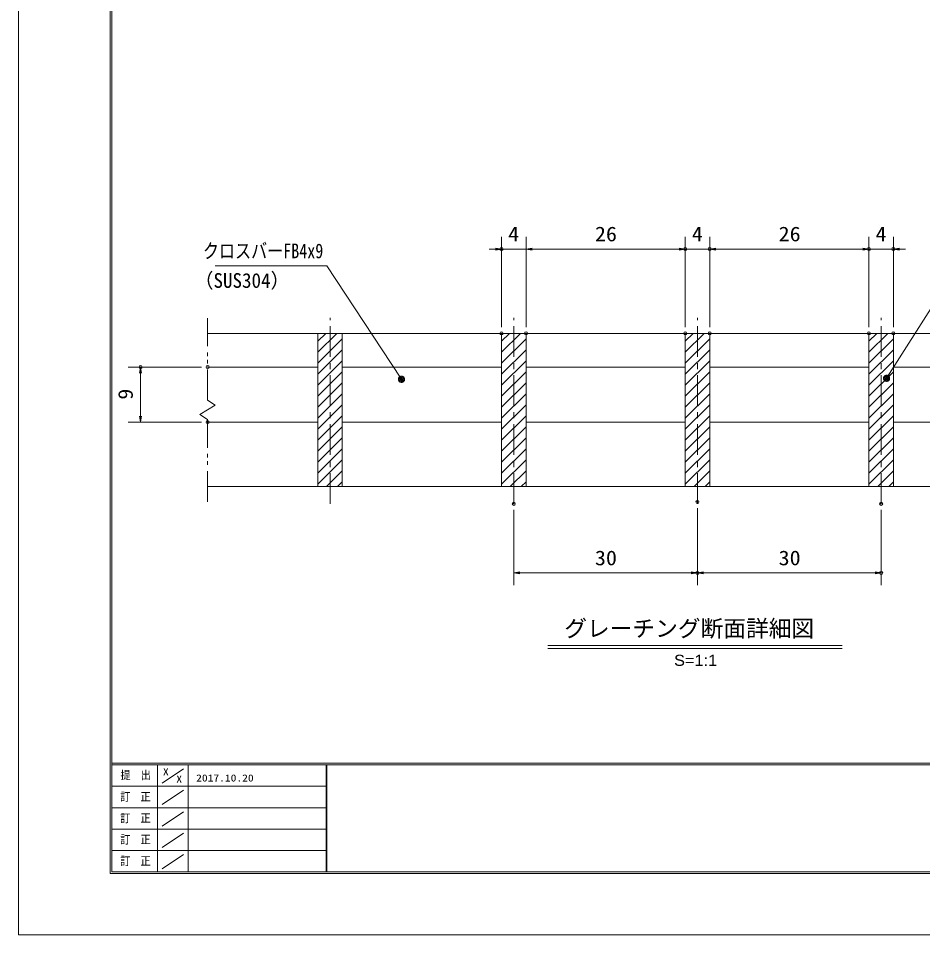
# Model space of a CAD drawing. Units: millimetres, scale not verified, with parts at other scales. Extents: x -1050 to 1050, y -742 to 742.
# Drawn here: x -1050 to -312, y -742 to 6 of the extents above; entities that cross this region are included whole.
import ezdxf
from ezdxf.enums import TextEntityAlignment as Align

# ---------------------------------------------------------------- set-up
doc = ezdxf.new("R2010")
doc.units = ezdxf.units.MM
doc.header["$LTSCALE"] = 5
doc.header["$PDMODE"] = 32
doc.header["$PDSIZE"] = 2.5
doc.linetypes.add('CHAIN1', pattern=[8, 5, -1, 1, -1])
doc.linetypes.add('DOUBLE_CHAIN1', pattern=[8.8, 5, -1, 0.6, -0.6, 0.6, -1])
for name, color, linetype, lineweight in [('0-0_7-図\u3000枠', 4, 'Continuous', 9), ('0-1_寸法注釈', 2, 'Continuous', 9), ('0-2_想像線', 134, 'DOUBLE_CHAIN1', 9), ('0-3_ハッチング', 4, 'Continuous', 9), ('0-4_0', 2, 'Continuous', 9), ('0-5_DEFPOINTS', 134, 'Continuous', 9), ('0-7_蓋', 5, 'Continuous', 9), ('0-A_中心線', 6, 'CHAIN1', 9)]:
    doc.layers.add(name, color=color, linetype=linetype, lineweight=lineweight)
doc.styles.add('HG丸ｺﾞｼｯｸM-PRO', font='')
doc.styles.add('ＭＳ ゴシック', font='')
doc.styles.get('HG丸ｺﾞｼｯｸM-PRO').set_extended_font_data('HG丸ｺﾞｼｯｸM-PRO')
doc.styles.get('ＭＳ ゴシック').set_extended_font_data('MS Gothic')

# ---------------------------------------------------------------- blocks, each defined once
blk = doc.blocks.new('_OPEN')
at = {"layer": '0-4_0'}
blk.add_line((0, 0), (-5, 0), dxfattribs=at)
blk.add_lwpolyline([(-5, 0.833), (0, 0), (-5, -0.833)], dxfattribs=at)
blk = doc.blocks.new('_Dot')
at = {"layer": '0-4_0'}
for p, q in [((-2.5, 0), (-5, 0)), ((2.445, 0.5), (-2.445, 0.5)), ((1.997, 1.5), (-1.997, 1.5)), ((2.289, -0.995), (-2.289, -0.995)), ((1.499, -1.995), (-1.499, -1.995))]:
    blk.add_line(p, q, dxfattribs=at)
for points in [[(2.5, 0), (2.48, 0.313), (2.421, 0.622), (2.324, 0.92), (2.191, 1.204), (2.023, 1.469), (1.822, 1.711), (1.594, 1.926), (1.34, 2.111), (1.064, 2.262), (0.773, 2.378), (0.468, 2.456), (0.157, 2.495), (-0.157, 2.495), (-0.468, 2.456), (-0.773, 2.378), (-1.064, 2.262), (-1.34, 2.111), (-1.594, 1.926), (-1.822, 1.711), (-2.023, 1.469), (-2.191, 1.204), (-2.324, 0.92), (-2.421, 0.622), (-2.48, 0.313), (-2.5, 0), (0, 0)], [(-2.5, 0), (-2.48, -0.313), (-2.421, -0.622), (-2.324, -0.92), (-2.191, -1.204), (-2.023, -1.469), (-1.822, -1.711), (-1.594, -1.926), (-1.34, -2.111), (-1.064, -2.262), (-0.773, -2.378), (-0.468, -2.456), (-0.157, -2.495), (0.157, -2.495), (0.468, -2.456), (0.773, -2.378), (1.064, -2.262), (1.34, -2.111), (1.594, -1.926), (1.822, -1.711), (2.023, -1.469), (2.191, -1.204), (2.324, -0.92), (2.421, -0.622), (2.48, -0.313), (2.5, 0), (0, 0)]]:
    blk.add_lwpolyline(points, close=True, dxfattribs=at)

msp = doc.modelspace()

# ---------------------------------------------------------------- linework, layer by layer
at = {"layer": '0-0_7-図\u3000枠'}
for p, q in [((-975, -692.5), (-975, 692.5)), ((-973.75, -691.25), (-973.75, 691.25)), ((998.75, -602.5), (-973.75, -602.5)), ((998.75, -603.75), (-973.75, -603.75)), ((-936.25, -691.192), (-936.25, -603.75)), ((-911.25, -603.75), (-911.25, -691.192)), ((-798.75, -603.75), (-798.75, -691.192)), ((-798, -603.75), (-798, -691.192)), ((-932.5, -618.606), (-915, -606.924)), ((-798.75, -621.25), (-973.75, -621.25)), ((-932.5, -636.247), (-915, -624.565)), ((-798.75, -638.75), (-973.75, -638.75)), ((-932.5, -653.747), (-915, -642.065)), ((-798.75, -656.25), (-973.75, -656.25)), ((-932.5, -671.247), (-915, -659.565)), ((-798.75, -673.75), (-973.75, -673.75)), ((-932.5, -688.747), (-915, -677.065)), ((1000, -692.5), (-975, -692.5)), ((998.75, -691.25), (-973.75, -691.25))]:
    msp.add_line(p, q, dxfattribs=at)
at = {"layer": '0-1_寸法注釈'}
for p, q in [((-655.45, -246.308), (-655.45, -172.4)), ((-635.45, -246.308), (-635.45, -172.4)), ((-635.45, -246.308), (-635.45, -172.4)), ((-505.45, -246.308), (-505.45, -172.4)), ((-505.45, -246.308), (-505.45, -172.4)), ((-485.45, -246.308), (-485.45, -172.4)), ((-485.45, -246.308), (-485.45, -172.4)), ((-355.45, -246.308), (-355.45, -172.4)), ((-355.45, -246.308), (-355.45, -172.4)), ((-335.45, -246.308), (-335.45, -172.4)), ((-660.45, -182.4), (-665.45, -182.4)), ((-635.45, -182.4), (-655.45, -182.4)), ((-630.45, -182.4), (-510.45, -182.4)), ((-630.45, -182.4), (-625.45, -182.4)), ((-510.45, -182.4), (-515.45, -182.4)), ((-505.45, -182.4), (-485.45, -182.4)), ((-480.45, -182.4), (-475.45, -182.4)), ((-480.45, -182.4), (-360.45, -182.4)), ((-360.45, -182.4), (-365.45, -182.4)), ((-355.45, -182.4), (-335.45, -182.4)), ((-330.45, -182.4), (-325.45, -182.4)), ((-900.45, -278.808), (-960.2, -278.808)), ((-950.2, -318.808), (-950.2, -283.808)), ((-900.45, -323.808), (-960.2, -323.808)), ((-645.45, -395.535), (-645.45, -457.029)), ((-495.45, -394.01), (-495.45, -457.029)), ((-495.45, -394.01), (-495.45, -457.029)), ((-345.45, -395.535), (-345.45, -457.029)), ((-640.45, -447.029), (-500.45, -447.029)), ((-490.45, -447.029), (-350.45, -447.029)), ((-617.576, -506.327), (-377.371, -506.327)), ((-617.576, -508.827), (-377.371, -508.827))]:
    msp.add_line(p, q, dxfattribs=at)
for points in [[(-889.251, -196.234), (-798.078, -196.234), (-737.667, -287.984)], [(-189.764, -202.917), (-286.954, -202.917), (-340.465, -287.166)]]:
    msp.add_lwpolyline(points, dxfattribs=at)
at = {"layer": '0-2_想像線'}
for p, q in [((-895.45, -305.859), (-895.45, -238.808)), ((-895.45, -305.859), (-889.157, -310.072)), ((-901.743, -317.545), (-895.45, -313.808)), ((-889.157, -310.072), (-895.45, -313.808)), ((-895.45, -321.757), (-901.743, -317.545)), ((-895.45, -388.808), (-895.45, -321.757))]:
    msp.add_line(p, q, dxfattribs=at)
at = {"layer": '0-3_ハッチング'}
for p, q in [((-805.45, -257.774), (-798.984, -251.308)), ((-805.45, -266.754), (-790.004, -251.308)), ((-655.45, -257.774), (-648.984, -251.308)), ((-655.45, -266.754), (-640.004, -251.308)), ((-505.45, -257.774), (-498.984, -251.308)), ((-505.45, -266.754), (-490.004, -251.308)), ((-355.45, -257.774), (-348.984, -251.308)), ((-355.45, -266.754), (-340.004, -251.308)), ((-805.45, -275.735), (-785.45, -255.735)), ((-655.45, -275.735), (-635.45, -255.735)), ((-505.45, -275.735), (-485.45, -255.735)), ((-355.45, -275.735), (-335.45, -255.735)), ((-805.45, -284.715), (-785.45, -264.715)), ((-655.45, -284.715), (-635.45, -264.715)), ((-505.45, -284.715), (-485.45, -264.715)), ((-355.45, -284.715), (-335.45, -264.715)), ((-805.45, -293.695), (-785.45, -273.695)), ((-655.45, -293.695), (-635.45, -273.695)), ((-505.45, -293.695), (-485.45, -273.695)), ((-355.45, -293.695), (-335.45, -273.695)), ((-805.45, -302.676), (-785.45, -282.676)), ((-655.45, -302.676), (-635.45, -282.676)), ((-505.45, -302.676), (-485.45, -282.676)), ((-355.45, -302.676), (-335.45, -282.676)), ((-805.45, -311.656), (-785.45, -291.656)), ((-655.45, -311.656), (-635.45, -291.656)), ((-505.45, -311.656), (-485.45, -291.656)), ((-355.45, -311.656), (-335.45, -291.656)), ((-805.45, -320.636), (-785.45, -300.636)), ((-655.45, -320.636), (-635.45, -300.636)), ((-505.45, -320.636), (-485.45, -300.636)), ((-355.45, -320.636), (-335.45, -300.636)), ((-805.45, -329.616), (-785.45, -309.616)), ((-655.45, -329.616), (-635.45, -309.616)), ((-505.45, -329.616), (-485.45, -309.616)), ((-355.45, -329.616), (-335.45, -309.616)), ((-805.45, -338.597), (-785.45, -318.597)), ((-655.45, -338.597), (-635.45, -318.597)), ((-505.45, -338.597), (-485.45, -318.597)), ((-355.45, -338.597), (-335.45, -318.597)), ((-805.45, -347.577), (-785.45, -327.577)), ((-655.45, -347.577), (-635.45, -327.577)), ((-505.45, -347.577), (-485.45, -327.577)), ((-355.45, -347.577), (-335.45, -327.577)), ((-805.45, -356.557), (-785.45, -336.557)), ((-655.45, -356.557), (-635.45, -336.557)), ((-505.45, -356.557), (-485.45, -336.557)), ((-355.45, -356.557), (-335.45, -336.557)), ((-805.45, -365.537), (-785.45, -345.537)), ((-655.45, -365.537), (-635.45, -345.537)), ((-505.45, -365.537), (-485.45, -345.537)), ((-355.45, -365.537), (-335.45, -345.537)), ((-805.45, -374.518), (-785.45, -354.518)), ((-655.45, -374.518), (-635.45, -354.518)), ((-505.45, -374.518), (-485.45, -354.518)), ((-355.45, -374.518), (-335.45, -354.518)), ((-798.261, -376.308), (-785.45, -363.498)), ((-648.261, -376.308), (-635.45, -363.498)), ((-498.261, -376.308), (-485.45, -363.498)), ((-348.261, -376.308), (-335.45, -363.498)), ((-789.28, -376.308), (-785.45, -372.478)), ((-639.28, -376.308), (-635.45, -372.478)), ((-489.28, -376.308), (-485.45, -372.478)), ((-339.28, -376.308), (-335.45, -372.478))]:
    msp.add_line(p, q, dxfattribs=at)
for points in [[(-785.45, -251.308), (-805.45, -251.308), (-805.45, -376.308), (-785.45, -376.308)], [(-635.45, -251.308), (-655.45, -251.308), (-655.45, -376.308), (-635.45, -376.308)], [(-485.45, -251.308), (-505.45, -251.308), (-505.45, -376.308), (-485.45, -376.308)], [(-335.45, -251.308), (-355.45, -251.308), (-355.45, -376.308), (-335.45, -376.308)]]:
    msp.add_lwpolyline(points, close=True, dxfattribs=at)
at = {"layer": '0-5_DEFPOINTS'}
msp.add_lwpolyline([(-1050, -742.5), (-1050, 742.5), (1050, 742.5), (1050, -742.5)], close=True, dxfattribs=at)
for p in [(-655.45, -182.4), (-505.45, -182.4), (-485.45, -182.4), (-355.45, -182.4), (-335.45, -182.4), (-655.45, -251.308), (-635.45, -251.308), (-505.45, -251.308), (-485.45, -251.308), (-355.45, -251.308), (-335.45, -251.308), (-950.2, -278.808), (-895.45, -278.808), (-895.45, -323.808), (-495.45, -389.01), (-645.45, -390.535), (-345.45, -390.535), (-495.45, -447.029), (-345.45, -447.029)]:
    msp.add_point(p, dxfattribs=at)
at = {"layer": '0-7_蓋'}
for p, q in [((-895.45, -251.308), (-95.45, -251.308)), ((-805.45, -251.308), (-785.45, -251.308)), ((-805.45, -251.308), (-805.45, -376.308)), ((-785.45, -376.308), (-785.45, -251.308)), ((-655.45, -251.308), (-635.45, -251.308)), ((-655.45, -251.308), (-655.45, -376.308)), ((-635.45, -376.308), (-635.45, -251.308)), ((-505.45, -251.308), (-485.45, -251.308)), ((-505.45, -251.308), (-505.45, -376.308)), ((-485.45, -376.308), (-485.45, -251.308)), ((-355.45, -251.308), (-335.45, -251.308)), ((-355.45, -251.308), (-355.45, -376.308)), ((-335.45, -376.308), (-335.45, -251.308)), ((-895.45, -278.808), (-805.45, -278.808)), ((-785.45, -278.808), (-655.45, -278.808)), ((-635.45, -278.808), (-505.45, -278.808)), ((-485.45, -278.808), (-355.45, -278.808)), ((-335.45, -278.808), (-205.45, -278.808)), ((-895.45, -323.808), (-805.45, -323.808)), ((-785.45, -323.808), (-655.45, -323.808)), ((-635.45, -323.808), (-505.45, -323.808)), ((-485.45, -323.808), (-355.45, -323.808)), ((-335.45, -323.808), (-205.45, -323.808)), ((-895.45, -376.308), (-95.45, -376.308)), ((-805.45, -376.308), (-785.45, -376.308)), ((-655.45, -376.308), (-635.45, -376.308)), ((-505.45, -376.308), (-485.45, -376.308)), ((-355.45, -376.308), (-335.45, -376.308))]:
    msp.add_line(p, q, dxfattribs=at)
at = {"layer": '0-A_中心線'}
for p, q in [((-795.45, -390.535), (-795.45, -238.606)), ((-645.45, -390.535), (-645.45, -238.606)), ((-495.45, -390.535), (-495.45, -238.606)), ((-345.45, -390.535), (-345.45, -238.606))]:
    msp.add_line(p, q, dxfattribs=at)

# ---------------------------------------------------------------- block references
at = {"layer": '0-1_寸法注釈'}
for p in [(-655.45, -182.4), (-505.45, -182.4), (-505.45, -182.4), (-355.45, -182.4), (-355.45, -182.4), (-495.45, -447.029), (-345.45, -447.029)]:
    msp.add_blockref('_OPEN', p, dxfattribs=at)
for name, p, rotation in [('_OPEN', (-635.45, -182.4), 180), ('_OPEN', (-635.45, -182.4), 180), ('_OPEN', (-485.45, -182.4), 180), ('_OPEN', (-485.45, -182.4), 180), ('_OPEN', (-335.45, -182.4), 180), ('_OPEN', (-950.2, -278.808), 90), ('_Dot', (-737.111, -288.815), 303.79581), ('_Dot', (-341.009, -288.006), 237.09638), ('_OPEN', (-950.2, -323.808), 270), ('_OPEN', (-645.45, -447.029), 180), ('_OPEN', (-495.45, -447.029), 180)]:
    msp.add_blockref(name, p, dxfattribs=dict(at, rotation=rotation))

# ---------------------------------------------------------------- texts
at = {"layer": '0-0_7-図\u3000枠', "color": 5, "style": 'ＭＳ ゴシック'}
for s, height, width, p in [('提\u3000出', 6.745, 0.9, (-966.593, -617.56)), ('X', 5.755, 1.2, (-931.902, -614.076)), ('X', 5.755, 1.2, (-920.995, -620.022)), ('2017.10.20', 5.755, 1.2, (-904.801, -619.113)), ('訂\u3000正', 6.745, 0.9, (-966.76, -635.201)), ('訂\u3000正', 6.745, 0.9, (-966.76, -652.701)), ('訂\u3000正', 6.745, 0.9, (-966.76, -670.201)), ('訂\u3000正', 6.745, 0.9, (-966.76, -687.701))]:
    msp.add_text(s, height=height, dxfattribs=dict(at, width=width)).set_placement(p, align=Align.BOTTOM_LEFT)
at = {"layer": '0-1_寸法注釈', "color": 7}
for s, height, style, width, p in [('4', 12.02, 'ＭＳ ゴシック', 1.1, (-650.035, -179.713)), ('26', 12.02, 'ＭＳ ゴシック', 1.1, (-579.183, -179.713)), ('4', 12.02, 'ＭＳ ゴシック', 1.1, (-500.035, -179.713)), ('26', 12.02, 'ＭＳ ゴシック', 1.1, (-429.183, -179.713)), ('4', 12.02, 'ＭＳ ゴシック', 1.1, (-350.035, -179.713)), ('クロスバーFB4x9', 12.02, 'ＭＳ ゴシック', 0.8, (-899.272, -193.547)), ('（SUS304）', 12.02, 'ＭＳ ゴシック', 0.95, (-906.231, -217.712)), ('30', 12.02, 'ＭＳ ゴシック', 1.1, (-579.183, -444.342)), ('30', 12.02, 'ＭＳ ゴシック', 1.1, (-429.183, -444.342)), ('S=1:1', 9.054, 'HG丸ｺﾞｼｯｸM-PRO', 1.1, (-514.549, -525.628))]:
    msp.add_text(s, height=height, dxfattribs=dict(at, style=style, width=width)).set_placement(p, align=Align.BOTTOM_LEFT)
at = {"layer": '0-1_寸法注釈', "color": 7, "style": 'ＭＳ ゴシック', "width": 1.1}
msp.add_text('9', height=12.02, rotation=90, dxfattribs=at).set_placement((-952.887, -305.457), align=Align.BOTTOM_LEFT)
at = {"layer": '0-1_寸法注釈', "color": 7, "style": 'HG丸ｺﾞｼｯｸM-PRO'}
msp.add_text('グレーチング断面詳細図', height=13.6, dxfattribs=at).set_placement((-604.214, -503.216), align=Align.BOTTOM_LEFT)

doc.saveas('drawing.dxf')
